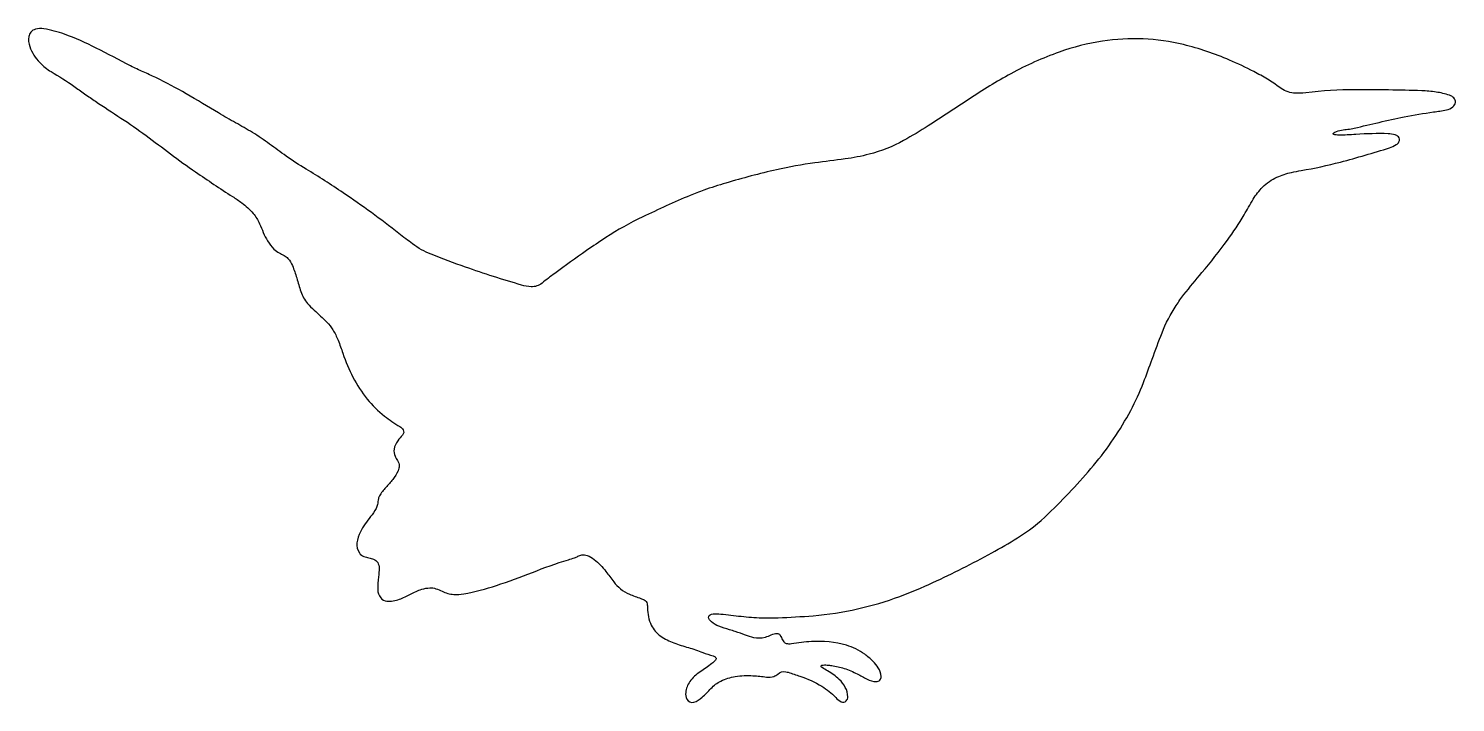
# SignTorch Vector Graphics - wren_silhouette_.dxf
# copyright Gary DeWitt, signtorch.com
# Model space of a CAD drawing. Extents: x 8 to 16, y 10.11 to 13.89.
import ezdxf

# ---------------------------------------------------------------- set-up
doc = ezdxf.new("R2010")
doc.units = 0
doc.layers.add('SignTorch_WREN_SILHOUETTE_', color=18, linetype='CONTINUOUS')

msp = doc.modelspace()

# ---------------------------------------------------------------- linework, layer by layer
at = {"layer": 'SignTorch_WREN_SILHOUETTE_'}
msp.add_lwpolyline([(12.5021, 10.3172, -0.047804), (12.5713, 10.3014, -0.042551), (12.6446, 10.2701, -0.001705), (12.7002, 10.2403, 0.120454), (12.751, 10.227, 0.43998), (12.7791, 10.2567, 0.131263), (12.7624, 10.3051, 0.049039), (12.7335, 10.3401, 0.03612), (12.6868, 10.3802, 0.089486), (12.5839, 10.4311, 0.088168), (12.3879, 10.4517, 0.023439), (12.2764, 10.4385, -0.104949), (12.2483, 10.4397, -0.191747), (12.235, 10.4494, -0.031846), (12.2216, 10.4742, 0.055632), (12.2138, 10.487, 0.236334), (12.1964, 10.4955, 0.104389), (12.1616, 10.4877, -0.033411), (12.1281, 10.4751, -0.132723), (12.0652, 10.4731, -0.031862), (12.019, 10.4873, 0.00782), (11.9609, 10.5081, 0.014421), (11.929, 10.518, -0.025129), (11.8696, 10.5378, -0.083173), (11.8286, 10.5623, -0.074366), (11.8147, 10.5782, -0.439304), (11.821, 10.6022, -0.105708), (11.837, 10.6067, -0.040597), (11.88, 10.606, -0.005548), (11.9946, 10.5934, 0.023421), (12.1095, 10.5849, 0.015699), (12.2014, 10.5853, 0.011891), (12.3975, 10.597, 0.034008), (12.6471, 10.635, 0.03487), (12.883, 10.7051, 0.018636), (13.0687, 10.7827, 0.017016), (13.3982, 10.949, 0.013221), (13.5426, 11.0332, 0.054065), (13.7155, 11.1679, 0.025191), (13.9691, 11.44, 0.05278), (14.1772, 11.748, 0.03049), (14.2486, 11.9044, 0.00596), (14.2976, 12.0365, -0.006923), (14.3525, 12.1836, -0.053371), (14.4317, 12.3366, -0.020022), (14.4756, 12.3977, -0.009466), (14.576, 12.521, 0.018008), (14.7189, 12.7029, 0.024501), (14.8123, 12.845, 0.000248), (14.8638, 12.9326, -0.063397), (14.9165, 13.0009, -0.090523), (14.9965, 13.0563, -0.052456), (15.0778, 13.0833, -0.012589), (15.133, 13.0939, 0.023141), (15.3527, 13.1411, 0.013158), (15.6274, 13.2214, 0.0639), (15.665, 13.239, 0.104896), (15.6804, 13.2541, 0.368702), (15.6769, 13.2835, 0.116108), (15.6581, 13.2941, 0.064392), (15.62, 13.3, 0.023647), (15.4393, 13.296, -0.014068), (15.342, 13.292, -0.081007), (15.3144, 13.2961, -0.478324), (15.3124, 13.3015, -0.157837), (15.3202, 13.3086, -0.06094), (15.3583, 13.3203, -0.02278), (15.3942, 13.3251, 0.039194), (15.43, 13.331, -0.010131), (15.7086, 13.394, -0.017251), (15.874, 13.422, 0.016527), (15.9458, 13.4341, 0.113833), (15.9824, 13.4507, 0.203775), (15.9966, 13.4756, 0.22341), (15.9882, 13.5006, 0.121742), (15.9638, 13.516, 0.045014), (15.889, 13.5336, 0.026718), (15.8075, 13.5408, 0.008626), (15.4361, 13.5471, 0.032234), (15.159, 13.5292, -0.057912), (15.0896, 13.5283, -0.13866), (15.0121, 13.559, 0.02758), (14.9433, 13.6059, 0.016858), (14.867, 13.6485, 0.016611), (14.7307, 13.7131, 0.042891), (14.4725, 13.7997, 0.097936), (14.0189, 13.819, 0.047351), (13.777, 13.7579, 0.039663), (13.5055, 13.6363, 0.022431), (13.2717, 13.4944, -0.005391), (13.0428, 13.3446, -0.014934), (12.9043, 13.2618, -0.06471), (12.7116, 13.1849, -0.030174), (12.5767, 13.1589, 0.000858), (12.4075, 13.1365, 0.022517), (12.1928, 13.0979, 0.016749), (11.9092, 13.0234, 0.01083), (11.785, 12.9833, 0.017344), (11.709, 12.954, 0.011), (11.4426, 12.8334, 0.032606), (11.2362, 12.7174, 0.008381), (11.1282, 12.6445, 0.004984), (10.95, 12.517, 0.014499), (10.879, 12.4619, -0.188865), (10.8178, 12.4419, -0.056445), (10.7641, 12.4512, -0.013343), (10.4499, 12.5519, -0.010765), (10.2572, 12.624, -0.064971), (10.1533, 12.6821, -0.006772), (10.0765, 12.7408, 0.018001), (9.764, 12.9689, 0.012338), (9.5563, 13.102, -0.016832), (9.445, 13.1746, -0.007032), (9.3519, 13.2421, 0.023442), (9.2565, 13.3064, 0.010975), (9.1613, 13.3616, -0.008924), (9.0658, 13.4163, 0.000775), (8.8851, 13.5239, 0.02324), (8.7145, 13.6147, 0.007459), (8.6438, 13.6469, -0.016634), (8.5737, 13.6804, 0.000581), (8.3802, 13.7807, 0.032413), (8.2024, 13.8584, 0.044892), (8.0877, 13.8886, 0.11184), (8.0396, 13.886, 0.141486), (8.0148, 13.8705, 0.146508), (8.0027, 13.8448, 0.124054), (8.0082, 13.7895, 0.105679), (8.0644, 13.6988, 0.068338), (8.1284, 13.6483, -0.01922), (8.2557, 13.5666, -0.003592), (8.3159, 13.5239, 0.00847), (8.3766, 13.4818, 0.003336), (8.5195, 13.3877, -0.015663), (8.66, 13.29, -0.00282), (8.7975, 13.1867, 0.012399), (8.937, 13.086, 0.006907), (9.1451, 12.9477, -0.01627), (9.1964, 12.9122, -0.056509), (9.2599, 12.8529, -0.072253), (9.2962, 12.7954, -0.011105), (9.3168, 12.7462, 0.047902), (9.341, 12.6986, 0.050901), (9.3766, 12.6535, 0.080815), (9.4057, 12.6318, 0.000431), (9.4339, 12.6172, -0.088853), (9.4552, 12.6008, -0.092482), (9.4804, 12.5601, -0.02051), (9.504, 12.491, 0.005584), (9.5274, 12.415, 0.097353), (9.5645, 12.3479, 0.03922), (9.6015, 12.3102, -0.019626), (9.673, 12.243, -0.054922), (9.7064, 12.2006, -0.045179), (9.7359, 12.1421, -0.012668), (9.7628, 12.0686, 0.036727), (9.8194, 11.9347, 0.051964), (9.8991, 11.8121, 0.055717), (9.9963, 11.7163, 0.032612), (10.0814, 11.6577, -0.121349), (10.0999, 11.6395, -0.3352), (10.097, 11.6097, 0.023766), (10.0706, 11.578, 0.117208), (10.0497, 11.5306, 0.159297), (10.0549, 11.4924, 0.028307), (10.0693, 11.4665, -0.133873), (10.078, 11.4381, -0.116683), (10.0722, 11.4096, -0.058619), (10.0422, 11.3607, -0.023529), (10.0034, 11.3159, 0.061611), (9.968, 11.2682, 0.056347), (9.9616, 11.2533, 0.056046), (9.9587, 11.2373, -0.024127), (9.9568, 11.2205, -0.080938), (9.9493, 11.198, -0.057163), (9.9181, 11.1525, 0.064234), (9.8615, 11.0672, 0.075825), (9.8419, 11.0052, 0.19425), (9.855, 10.949, 0.158446), (9.881, 10.9295, 0.024196), (9.9083, 10.9216, -0.023027), (9.9347, 10.914, -0.184193), (9.9578, 10.895, -0.133681), (9.9659, 10.8636, -0.030112), (9.9622, 10.8147, 0.039584), (9.9582, 10.7434, 0.162824), (9.9749, 10.6973, 0.208589), (10.0095, 10.6788, 0.112398), (10.0793, 10.689, 0.033761), (10.1416, 10.718, -0.049433), (10.2048, 10.7451, -0.066068), (10.2498, 10.753, -0.087203), (10.2842, 10.7484, -0.041099), (10.3182, 10.7345, 0.098083), (10.3839, 10.716, 0.068104), (10.4404, 10.7192, 0.030698), (10.6233, 10.7668, 0.015737), (10.8247, 10.8396, -0.019665), (11.0266, 10.9109, 0.006476), (11.0614, 10.9221, 0.047107), (11.0794, 10.9302, -0.091482), (11.1016, 10.9378, -0.128831), (11.1321, 10.9345, -0.078183), (11.1713, 10.9121, -0.060802), (11.237, 10.8449, -0.003522), (11.2805, 10.7871, 0.064985), (11.3186, 10.7477, 0.066507), (11.3683, 10.7178, 0.024557), (11.432, 10.694, -0.051187), (11.4511, 10.6857, -0.212826), (11.4673, 10.6639, -0.056413), (11.4699, 10.6395, 0.112846), (11.491, 10.544, 0.133467), (11.544, 10.4821, 0.061758), (11.6177, 10.4443, 0.019699), (11.6986, 10.4182, -0.027246), (11.779, 10.391, 0.030704), (11.8381, 10.3714, -0.15421), (11.8514, 10.3631, -0.377494), (11.8511, 10.348, -0.040927), (11.83, 10.3286, -0.022383), (11.7648, 10.2821, 0.093834), (11.7069, 10.2269, 0.130259), (11.6838, 10.1662, 0.133287), (11.6899, 10.1288, 0.379963), (11.7286, 10.1115, 0.109151), (11.776, 10.139, 0.022401), (11.8252, 10.1884, -0.095478), (11.881, 10.2301, -0.071178), (11.9615, 10.2558, -0.060481), (12.0607, 10.2604, -0.014247), (12.1369, 10.2526, 0.11565), (12.178, 10.2566, 0.104885), (12.1998, 10.2696, -0.238841), (12.2449, 10.2825, -0.028478), (12.258, 10.2792, -0.005569), (12.3238, 10.2577, -0.053047), (12.4465, 10.201, -0.071891), (12.524, 10.138, 0.086379), (12.5556, 10.1138, 0.348416), (12.5836, 10.1191, 0.182363), (12.5917, 10.1414, 0.119809), (12.5781, 10.195, 0.084013), (12.544, 10.2394, 0.058049), (12.479, 10.287, -0.017217), (12.4477, 10.3062, -0.100831), (12.4432, 10.3107, -0.51423), (12.4463, 10.3188, -0.067286), (12.4613, 10.3207, -0.01784), (12.4766, 10.3199, -0.010629)], format="xyb", close=True, dxfattribs=at)

doc.saveas('drawing.dxf')
